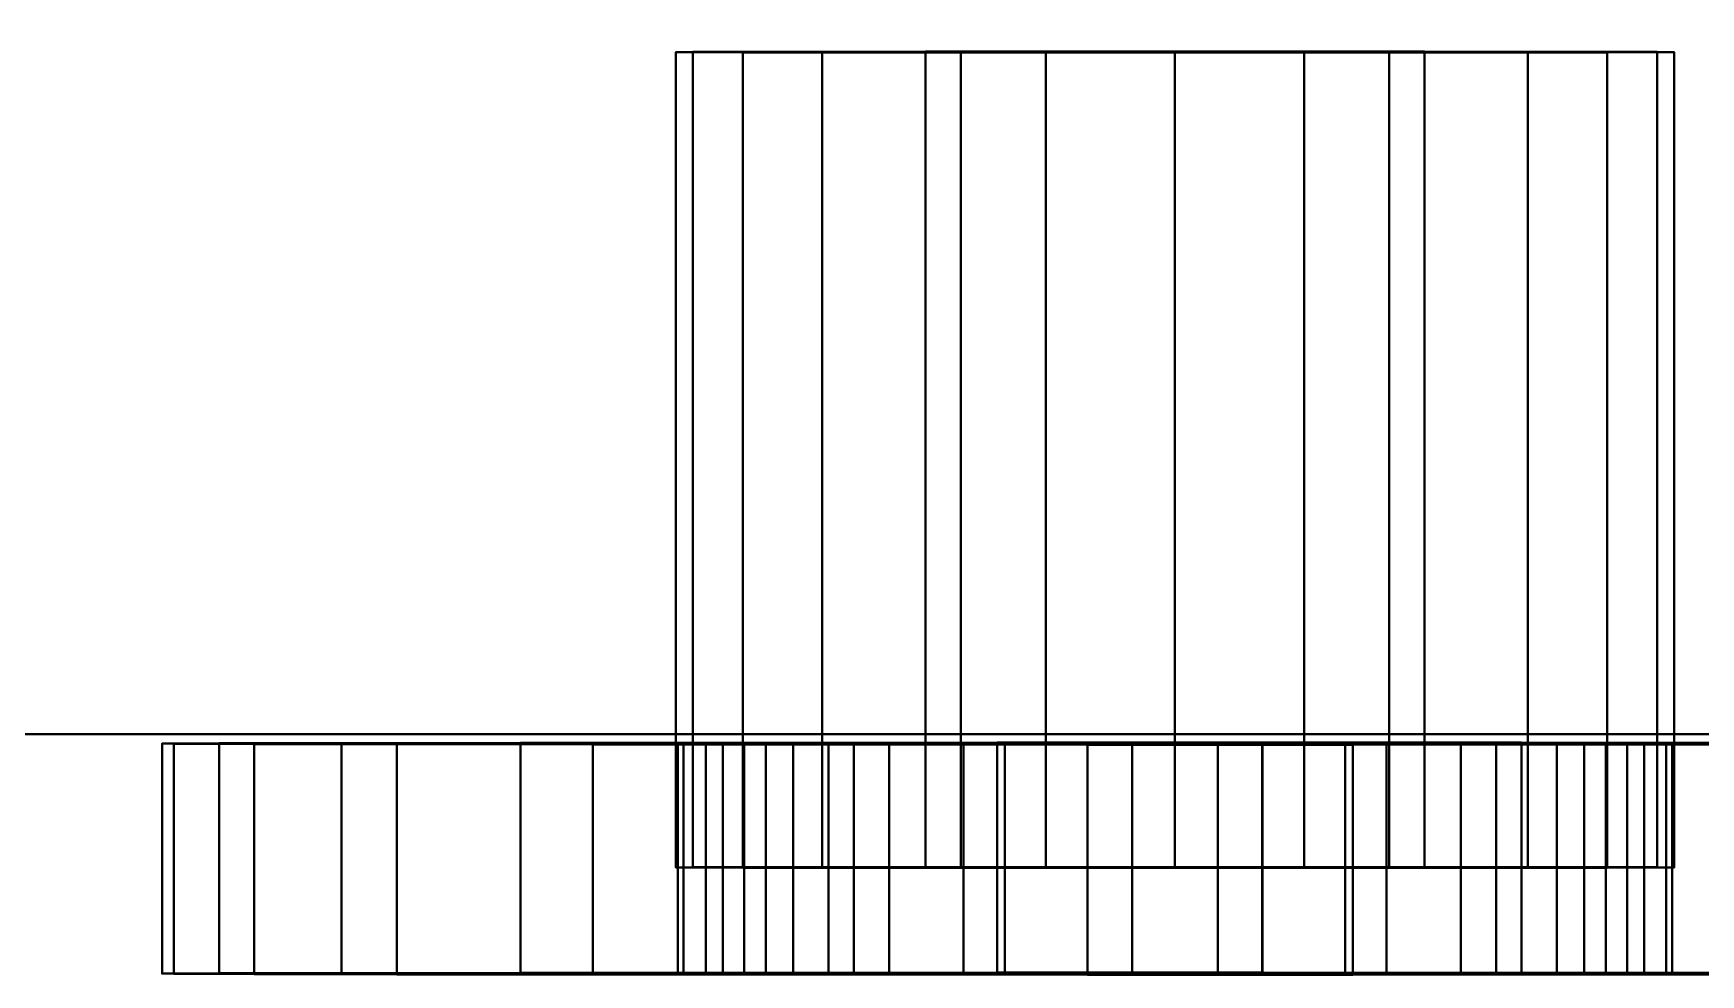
# Model space of a CAD drawing. Header units: millimetres. Extents: x -1250 to 1275, y -353 to 400.
# Drawn here: x -880.68 to -862.64, y -352.6 to -342.42 of the extents above; entities that cross this region are included whole.
import ezdxf

# ---------------------------------------------------------------- set-up
doc = ezdxf.new("R2010")
doc.units = ezdxf.units.MM
doc.layers.add('I-FURN', color=7, linetype='Continuous', lineweight=40)

# ---------------------------------------------------------------- blocks, each defined once
blk = doc.blocks.new('Modulo 3 gavetas - Modulo 3 gavetas-207541-Vista 1')
at = {"layer": 'I-FURN', "color": 33, "true_color": 0xb7a087}
mesh = blk.add_polyface(dxfattribs=at)
corners = [(-190, 151.423, 665.389), (-190, 136.423, 665.389), (182.563, 136.423, 665.389), (182.563, 143.923, 665.389), (175.063, 151.423, 665.389)]
mesh.append_faces([[corners[k] for k in face] for face in [(4, 0, 1), (2, 3, 4, 1)]], dxfattribs={"vtx2": -1, "color": 33})
mesh = blk.add_polyface(dxfattribs=at)
corners = [(-190, 151.423, 515.389), (175.063, 151.423, 515.389), (182.563, 143.923, 515.389), (182.563, 136.423, 515.389), (-190, 136.423, 515.389)]
mesh.append_faces([[corners[k] for k in face] for face in [(1, 4, 0)]], dxfattribs={"vtx0": -1, "color": 33})
mesh.append_faces([[corners[k] for k in face] for face in [(3, 4, 1, 2)]], dxfattribs={"vtx1": -1, "color": 33})
mesh = blk.add_polyface(dxfattribs=at)
corners = [(-190, 151.423, 700.389), (-190, 136.423, 700.389), (190.063, 136.423, 700.389), (190.063, 151.423, 700.389)]
mesh.append_faces([[corners[k] for k in face] for face in [(3, 0, 1, 2)]], dxfattribs={"color": 33})
mesh = blk.add_polyface(dxfattribs=at)
corners = [(-190, 151.423, 665.389), (190.063, 151.423, 665.389), (190.063, 136.423, 665.389), (-190, 136.423, 665.389)]
mesh.append_faces([[corners[k] for k in face] for face in [(2, 3, 0, 1)]], dxfattribs={"color": 33})
mesh = blk.add_polyface(dxfattribs=at)
corners = [(-190, 151.423, 365.856), (-190, 136.423, 365.856), (182.563, 136.423, 365.856), (182.563, 143.923, 365.856), (175.063, 151.423, 365.856)]
mesh.append_faces([[corners[k] for k in face] for face in [(4, 0, 1), (2, 3, 4, 1)]], dxfattribs={"vtx2": -1, "color": 33})
mesh = blk.add_polyface(dxfattribs=at)
corners = [(-190, 151.423, 35), (175.063, 151.423, 35), (182.563, 143.923, 35), (182.563, 136.423, 35), (-190, 136.423, 35)]
mesh.append_faces([[corners[k] for k in face] for face in [(1, 4, 0)]], dxfattribs={"vtx0": -1, "color": 33})
mesh.append_faces([[corners[k] for k in face] for face in [(3, 4, 1, 2)]], dxfattribs={"vtx1": -1, "color": 33})
mesh = blk.add_polyface(dxfattribs=at)
corners = [(-190, 151.423, 515.389), (-190, 136.423, 515.389), (182.563, 136.423, 515.389), (182.563, 143.923, 515.389), (175.063, 151.423, 515.389)]
mesh.append_faces([[corners[k] for k in face] for face in [(4, 0, 1), (2, 3, 4, 1)]], dxfattribs={"vtx2": -1, "color": 33})
mesh = blk.add_polyface(dxfattribs=at)
corners = [(-190, 151.423, 365.856), (175.063, 151.423, 365.856), (182.563, 143.923, 365.856), (182.563, 136.423, 365.856), (-190, 136.423, 365.856)]
mesh.append_faces([[corners[k] for k in face] for face in [(1, 4, 0)]], dxfattribs={"vtx0": -1, "color": 33})
mesh.append_faces([[corners[k] for k in face] for face in [(3, 4, 1, 2)]], dxfattribs={"vtx1": -1, "color": 33})
at = {"layer": 'I-FURN', "color": 254, "true_color": 0xced2d5}
mesh = blk.add_polyface(dxfattribs=at)
corners = [(141.677, 143.798, 689.168), (143.074, 143.798, 688.984), (144.377, 143.799, 688.444), (145.495, 143.8, 687.586), (146.353, 143.801, 686.468), (146.893, 143.802, 685.165), (147.077, 143.804, 683.768), (146.893, 143.805, 682.37), (146.353, 143.806, 681.068), (145.495, 143.808, 679.949), (144.377, 143.809, 679.091), (143.074, 143.809, 678.552), (141.677, 143.809, 678.368), (140.279, 143.809, 678.552), (138.977, 143.809, 679.091), (137.858, 143.808, 679.949), (137, 143.806, 681.068), (136.461, 143.805, 682.37), (136.277, 143.804, 683.768), (136.461, 143.802, 685.165), (137, 143.801, 686.468), (137.858, 143.8, 687.586), (138.977, 143.799, 688.444), (140.279, 143.798, 688.984), (139.359, 143.8, 686.944), (139.359, 143.807, 680.235), (141.677, 143.807, 680.235), (143.994, 143.807, 680.235), (143.994, 143.8, 686.944), (141.677, 143.8, 686.944)]
mesh.append_faces([[corners[k] for k in face] for face in [(19, 24, 18), (22, 24, 21), (27, 11, 26)]], dxfattribs={"vtx0": -1, "vtx1": -1, "color": 254})
mesh.append_faces([[corners[k] for k in face] for face in [(24, 22, 23, 29), (25, 17, 18, 24), (25, 14, 15), (28, 2, 3), (28, 5, 6, 27), (27, 6, 7)]], dxfattribs={"vtx0": -1, "vtx2": -1, "color": 254})
mesh.append_faces([[corners[k] for k in face] for face in [(24, 19, 20, 21), (29, 23, 0, 1), (28, 3, 4, 5), (27, 7, 8, 9)]], dxfattribs={"vtx0": -1, "vtx3": -1, "color": 254})
mesh.append_faces([[corners[k] for k in face] for face in [(16, 17, 25, 15), (12, 13, 26, 11), (10, 11, 27, 9)]], dxfattribs={"vtx1": -1, "vtx2": -1, "color": 254})
mesh.append_faces([[corners[k] for k in face] for face in [(25, 26, 13, 14), (28, 29, 1, 2)]], dxfattribs={"vtx1": -1, "vtx3": -1, "color": 254})
mesh = blk.add_polyface(dxfattribs=at)
corners = [(141.677, 134.986, 678.358), (140.279, 134.985, 678.542), (138.977, 134.985, 679.082), (137.858, 134.984, 679.94), (137, 134.983, 681.058), (136.461, 134.982, 682.361), (136.277, 134.98, 683.758), (136.461, 134.979, 685.156), (137, 134.977, 686.458), (137.858, 134.976, 687.577), (138.977, 134.975, 688.435), (140.279, 134.975, 688.974), (141.677, 134.975, 689.158), (141.677, 143.798, 689.168), (140.279, 143.798, 688.984), (138.977, 143.799, 688.444), (137.858, 143.8, 687.586), (137, 143.801, 686.468), (136.461, 143.802, 685.165), (136.277, 143.804, 683.768), (136.461, 143.805, 682.37), (137, 143.806, 681.068), (137.858, 143.808, 679.949), (138.977, 143.809, 679.091), (140.279, 143.809, 678.552), (141.677, 143.809, 678.368)]
mesh.append_faces([[corners[k] for k in face] for face in [(13, 14, 11, 12), (0, 1, 24, 25)]], dxfattribs={"vtx1": -1, "color": 254})
mesh.append_faces([[corners[k] for k in face] for face in [(14, 15, 10, 11), (16, 17, 8, 9), (15, 16, 9, 10), (17, 18, 7, 8), (6, 7, 18, 19), (19, 20, 5, 6), (20, 21, 4, 5), (22, 23, 2, 3), (21, 22, 3, 4), (23, 24, 1, 2)]], dxfattribs={"vtx1": -1, "vtx3": -1, "color": 254})
mesh = blk.add_polyface(dxfattribs=at)
corners = [(139.359, 134.984, 680.226), (141.677, 134.984, 680.226), (141.677, 143.807, 680.235), (139.359, 143.807, 680.235)]
mesh.append_faces([[corners[k] for k in face] for face in [(3, 0, 1, 2)]], dxfattribs={"color": 254})
mesh = blk.add_polyface(dxfattribs=at)
corners = [(139.359, 134.977, 686.935), (139.359, 134.984, 680.226), (139.359, 143.807, 680.235), (139.359, 143.8, 686.944)]
mesh.append_faces([[corners[k] for k in face] for face in [(3, 0, 1, 2)]], dxfattribs={"color": 254})
mesh = blk.add_polyface(dxfattribs=at)
corners = [(141.677, 134.977, 686.935), (139.359, 134.977, 686.935), (139.359, 143.8, 686.944), (141.677, 143.8, 686.944)]
mesh.append_faces([[corners[k] for k in face] for face in [(0, 1, 2, 3)]], dxfattribs={"color": 254})
mesh = blk.add_polyface(dxfattribs=at)
corners = [(141.677, 134.975, 689.158), (143.074, 134.975, 688.974), (144.377, 134.975, 688.435), (145.495, 134.976, 687.577), (146.353, 134.977, 686.458), (146.893, 134.979, 685.156), (147.077, 134.98, 683.758), (146.893, 134.982, 682.361), (146.353, 134.983, 681.058), (145.495, 134.984, 679.94), (144.377, 134.985, 679.082), (143.074, 134.985, 678.542), (141.677, 134.986, 678.358), (141.677, 143.809, 678.368), (143.074, 143.809, 678.552), (144.377, 143.809, 679.091), (145.495, 143.808, 679.949), (146.353, 143.806, 681.068), (146.893, 143.805, 682.37), (147.077, 143.804, 683.768), (146.893, 143.802, 685.165), (146.353, 143.801, 686.468), (145.495, 143.8, 687.586), (144.377, 143.799, 688.444), (143.074, 143.798, 688.984), (141.677, 143.798, 689.168)]
mesh.append_faces([[corners[k] for k in face] for face in [(13, 14, 11, 12), (0, 1, 24, 25)]], dxfattribs={"vtx1": -1, "color": 254})
mesh.append_faces([[corners[k] for k in face] for face in [(14, 15, 10, 11), (16, 17, 8, 9), (15, 16, 9, 10), (17, 18, 7, 8), (6, 7, 18, 19), (19, 20, 5, 6), (20, 21, 4, 5), (22, 23, 2, 3), (21, 22, 3, 4), (23, 24, 1, 2)]], dxfattribs={"vtx1": -1, "vtx3": -1, "color": 254})
mesh = blk.add_polyface(dxfattribs=at)
corners = [(141.677, 134.984, 680.226), (143.994, 134.984, 680.226), (143.994, 143.807, 680.235), (141.677, 143.807, 680.235)]
mesh.append_faces([[corners[k] for k in face] for face in [(3, 0, 1, 2)]], dxfattribs={"color": 254})
mesh = blk.add_polyface(dxfattribs=at)
corners = [(143.994, 134.977, 686.935), (141.677, 134.977, 686.935), (141.677, 143.8, 686.944), (143.994, 143.8, 686.944)]
mesh.append_faces([[corners[k] for k in face] for face in [(0, 1, 2, 3)]], dxfattribs={"color": 254})
mesh = blk.add_polyface(dxfattribs=at)
corners = [(143.994, 134.984, 680.226), (143.994, 134.977, 686.935), (143.994, 143.8, 686.944), (143.994, 143.807, 680.235)]
mesh.append_faces([[corners[k] for k in face] for face in [(0, 1, 2, 3)]], dxfattribs={"color": 254})
at = {"layer": 'I-FURN', "color": 33, "true_color": 0xb7a087}
mesh = blk.add_polyface(dxfattribs=at)
corners = [(182.563, 136.423, 665.389), (-190, 136.423, 665.389), (-190, 136.423, 515.389), (182.563, 136.423, 515.389)]
mesh.append_faces([[corners[k] for k in face] for face in [(0, 1, 2, 3)]], dxfattribs={"color": 33})
mesh = blk.add_polyface(dxfattribs=at)
corners = [(190.063, 136.423, 700.389), (-190, 136.423, 700.389), (-190, 136.423, 665.389), (190.063, 136.423, 665.389)]
mesh.append_faces([[corners[k] for k in face] for face in [(3, 0, 1, 2)]], dxfattribs={"color": 33})
mesh = blk.add_polyface(dxfattribs=at)
corners = [(182.563, 136.423, 365.856), (-190, 136.423, 365.856), (-190, 136.423, 35), (182.563, 136.423, 35)]
mesh.append_faces([[corners[k] for k in face] for face in [(3, 0, 1, 2)]], dxfattribs={"color": 33})
mesh = blk.add_polyface(dxfattribs=at)
corners = [(182.563, 136.423, 515.389), (-190, 136.423, 515.389), (-190, 136.423, 365.856), (182.563, 136.423, 365.856)]
mesh.append_faces([[corners[k] for k in face] for face in [(0, 1, 2, 3)]], dxfattribs={"color": 33})
at = {"layer": 'I-FURN', "color": 254, "true_color": 0xced2d5}
mesh = blk.add_polyface(dxfattribs=at)
corners = [(140.731, 136.309, 694.699), (143.6, 136.309, 694.57), (146.337, 136.31, 693.704), (148.757, 136.312, 692.158), (150.695, 136.314, 690.038), (152.018, 136.316, 687.49), (152.636, 136.319, 684.685), (152.507, 136.322, 681.817), (151.64, 136.325, 679.079), (150.095, 136.327, 676.659), (147.975, 136.329, 674.722), (145.426, 136.331, 673.399), (142.622, 136.331, 672.781), (139.753, 136.331, 672.909), (137.016, 136.33, 673.776), (134.596, 136.329, 675.322), (132.658, 136.327, 677.441), (131.335, 136.324, 679.99), (130.717, 136.321, 682.794), (130.846, 136.318, 685.663), (131.713, 136.315, 688.401), (133.258, 136.313, 690.821), (135.378, 136.311, 692.758), (137.927, 136.31, 694.081), (142.141, 136.326, 678.36), (143.517, 136.325, 678.663), (144.769, 136.325, 679.313), (145.809, 136.324, 680.264), (146.568, 136.323, 681.452), (146.993, 136.321, 682.796), (147.057, 136.32, 684.204), (146.753, 136.318, 685.581), (146.104, 136.317, 686.832), (145.153, 136.316, 687.872), (143.965, 136.315, 688.631), (142.621, 136.315, 689.057), (141.212, 136.315, 689.12), (139.836, 136.315, 688.816), (138.585, 136.316, 688.167), (137.544, 136.317, 687.216), (136.785, 136.318, 686.028), (136.36, 136.319, 684.684), (136.297, 136.321, 683.276), (136.6, 136.322, 681.899), (137.249, 136.323, 680.648), (138.201, 136.324, 679.607), (139.389, 136.325, 678.849), (140.732, 136.326, 678.423)]
mesh.append_faces([[corners[k] for k in face] for face in [(19, 42, 18), (39, 22, 38), (45, 16, 44), (32, 4, 31), (3, 33, 2), (11, 26, 10), (29, 7, 28)]], dxfattribs={"vtx0": -1, "vtx1": -1, "color": 254})
mesh.append_faces([[corners[k] for k in face] for face in [(43, 17, 18, 42), (44, 16, 17, 43), (35, 0, 1, 34), (2, 33, 34, 1), (5, 30, 31, 4), (30, 5, 6), (8, 27, 28, 7), (27, 8, 9)]], dxfattribs={"vtx0": -1, "vtx2": -1, "color": 254})
mesh.append_faces([[corners[k] for k in face] for face in [(35, 36, 0)]], dxfattribs={"vtx1": -1, "vtx2": -1, "color": 254})
mesh.append_faces([[corners[k] for k in face] for face in [(40, 41, 20, 21), (41, 42, 19, 20), (21, 22, 39, 40), (36, 37, 23, 0), (37, 38, 22, 23), (15, 16, 45, 46), (14, 15, 46, 47), (47, 24, 13, 14), (12, 13, 24, 25), (32, 33, 3, 4), (26, 27, 9, 10), (11, 12, 25, 26), (6, 7, 29, 30)]], dxfattribs={"vtx1": -1, "vtx3": -1, "color": 254})
mesh = blk.add_polyface(dxfattribs=at)
corners = [(142.622, 133.843, 672.778), (139.753, 133.843, 672.907), (137.016, 133.842, 673.773), (134.596, 133.84, 675.319), (132.658, 133.838, 677.439), (131.335, 133.835, 679.987), (130.717, 133.832, 682.792), (130.846, 133.829, 685.66), (131.713, 133.827, 688.398), (133.258, 133.824, 690.818), (135.378, 133.822, 692.755), (137.927, 133.821, 694.078), (140.731, 133.82, 694.697), (140.731, 136.309, 694.699), (137.927, 136.31, 694.081), (135.378, 136.311, 692.758), (133.258, 136.313, 690.821), (131.713, 136.315, 688.401), (130.846, 136.318, 685.663), (130.717, 136.321, 682.794), (131.335, 136.324, 679.99), (132.658, 136.327, 677.441), (134.596, 136.329, 675.322), (137.016, 136.33, 673.776), (139.753, 136.331, 672.909), (142.622, 136.331, 672.781)]
mesh.append_faces([[corners[k] for k in face] for face in [(13, 14, 11, 12), (0, 1, 24, 25)]], dxfattribs={"vtx1": -1, "color": 254})
mesh.append_faces([[corners[k] for k in face] for face in [(14, 15, 10, 11), (16, 17, 8, 9), (15, 16, 9, 10), (17, 18, 7, 8), (6, 7, 18, 19), (19, 20, 5, 6), (20, 21, 4, 5), (22, 23, 2, 3), (21, 22, 3, 4), (23, 24, 1, 2)]], dxfattribs={"vtx1": -1, "vtx3": -1, "color": 254})
mesh = blk.add_polyface(dxfattribs=at)
corners = [(141.212, 133.826, 689.117), (139.836, 133.826, 688.814), (138.585, 133.827, 688.164), (137.544, 133.828, 687.213), (136.785, 133.829, 686.025), (136.36, 133.83, 684.681), (136.297, 133.832, 683.273), (136.6, 133.833, 681.896), (137.249, 133.835, 680.645), (138.201, 133.836, 679.605), (139.389, 133.836, 678.846), (140.732, 133.837, 678.42), (142.141, 133.837, 678.357), (142.141, 136.326, 678.36), (140.732, 136.326, 678.423), (139.389, 136.325, 678.849), (138.201, 136.324, 679.607), (137.249, 136.323, 680.648), (136.6, 136.322, 681.899), (136.297, 136.321, 683.276), (136.36, 136.319, 684.684), (136.785, 136.318, 686.028), (137.544, 136.317, 687.216), (138.585, 136.316, 688.167), (139.836, 136.315, 688.816), (141.212, 136.315, 689.12)]
mesh.append_faces([[corners[k] for k in face] for face in [(14, 11, 12, 13), (1, 24, 25, 0)]], dxfattribs={"vtx0": -1, "color": 254})
mesh.append_faces([[corners[k] for k in face] for face in [(15, 10, 11, 14), (17, 8, 9, 16), (16, 9, 10, 15), (18, 7, 8, 17), (7, 18, 19, 6), (20, 5, 6, 19), (21, 4, 5, 20), (23, 2, 3, 22), (22, 3, 4, 21), (24, 1, 2, 23)]], dxfattribs={"vtx0": -1, "vtx2": -1, "color": 254})
mesh = blk.add_polyface(dxfattribs=at)
corners = [(140.731, 133.82, 694.697), (143.6, 133.82, 694.568), (146.337, 133.821, 693.701), (148.757, 133.823, 692.155), (150.695, 133.825, 690.036), (152.018, 133.828, 687.487), (152.636, 133.83, 684.683), (152.507, 133.833, 681.814), (151.64, 133.836, 679.077), (150.095, 133.839, 676.657), (147.975, 133.841, 674.719), (145.426, 133.842, 673.396), (142.622, 133.843, 672.778), (142.622, 136.331, 672.781), (145.426, 136.331, 673.399), (147.975, 136.329, 674.722), (150.095, 136.327, 676.659), (151.64, 136.325, 679.079), (152.507, 136.322, 681.817), (152.636, 136.319, 684.685), (152.018, 136.316, 687.49), (150.695, 136.314, 690.038), (148.757, 136.312, 692.158), (146.337, 136.31, 693.704), (143.6, 136.309, 694.57), (140.731, 136.309, 694.699)]
mesh.append_faces([[corners[k] for k in face] for face in [(13, 14, 11, 12), (0, 1, 24, 25)]], dxfattribs={"vtx1": -1, "color": 254})
mesh.append_faces([[corners[k] for k in face] for face in [(14, 15, 10, 11), (16, 17, 8, 9), (15, 16, 9, 10), (17, 18, 7, 8), (6, 7, 18, 19), (19, 20, 5, 6), (20, 21, 4, 5), (22, 23, 2, 3), (21, 22, 3, 4), (23, 24, 1, 2)]], dxfattribs={"vtx1": -1, "vtx3": -1, "color": 254})
mesh = blk.add_polyface(dxfattribs=at)
corners = [(142.141, 133.837, 678.357), (143.517, 133.837, 678.661), (144.769, 133.836, 679.31), (145.809, 133.835, 680.261), (146.568, 133.834, 681.449), (146.993, 133.832, 682.793), (147.057, 133.831, 684.202), (146.753, 133.83, 685.578), (146.104, 133.828, 686.829), (145.153, 133.827, 687.87), (143.965, 133.826, 688.629), (142.621, 133.826, 689.054), (141.212, 133.826, 689.117), (141.212, 136.315, 689.12), (142.621, 136.315, 689.057), (143.965, 136.315, 688.631), (145.153, 136.316, 687.872), (146.104, 136.317, 686.832), (146.753, 136.318, 685.581), (147.057, 136.32, 684.204), (146.993, 136.321, 682.796), (146.568, 136.323, 681.452), (145.809, 136.324, 680.264), (144.769, 136.325, 679.313), (143.517, 136.325, 678.663), (142.141, 136.326, 678.36)]
mesh.append_faces([[corners[k] for k in face] for face in [(14, 11, 12, 13), (1, 24, 25, 0)]], dxfattribs={"vtx0": -1, "color": 254})
mesh.append_faces([[corners[k] for k in face] for face in [(15, 10, 11, 14), (17, 8, 9, 16), (16, 9, 10, 15), (18, 7, 8, 17), (7, 18, 19, 6), (20, 5, 6, 19), (21, 4, 5, 20), (23, 2, 3, 22), (22, 3, 4, 21), (24, 1, 2, 23)]], dxfattribs={"vtx0": -1, "vtx2": -1, "color": 254})
mesh = blk.add_polyface(dxfattribs=at)
corners = [(141.677, 134.975, 689.158), (140.279, 134.975, 688.974), (138.977, 134.975, 688.435), (137.858, 134.976, 687.577), (137, 134.977, 686.458), (136.461, 134.979, 685.156), (136.277, 134.98, 683.758), (136.461, 134.982, 682.361), (137, 134.983, 681.058), (137.858, 134.984, 679.94), (138.977, 134.985, 679.082), (140.279, 134.985, 678.542), (141.677, 134.986, 678.358), (143.074, 134.985, 678.542), (144.377, 134.985, 679.082), (145.495, 134.984, 679.94), (146.353, 134.983, 681.058), (146.893, 134.982, 682.361), (147.077, 134.98, 683.758), (146.893, 134.979, 685.156), (146.353, 134.977, 686.458), (145.495, 134.976, 687.577), (144.377, 134.975, 688.435), (143.074, 134.975, 688.974), (139.359, 134.977, 686.935), (141.677, 134.977, 686.935), (143.994, 134.977, 686.935), (143.994, 134.984, 680.226), (141.677, 134.984, 680.226), (139.359, 134.984, 680.226)]
mesh.append_faces([[corners[k] for k in face] for face in [(19, 26, 18), (22, 26, 21), (29, 11, 28)]], dxfattribs={"vtx0": -1, "vtx1": -1, "color": 254})
mesh.append_faces([[corners[k] for k in face] for face in [(26, 22, 23, 25), (27, 17, 18, 26), (27, 14, 15), (24, 2, 3), (24, 5, 6, 29), (29, 6, 7)]], dxfattribs={"vtx0": -1, "vtx2": -1, "color": 254})
mesh.append_faces([[corners[k] for k in face] for face in [(26, 19, 20, 21), (25, 23, 0, 1), (24, 3, 4, 5), (29, 7, 8, 9)]], dxfattribs={"vtx0": -1, "vtx3": -1, "color": 254})
mesh.append_faces([[corners[k] for k in face] for face in [(16, 17, 27, 15), (12, 13, 28, 11), (10, 11, 29, 9)]], dxfattribs={"vtx1": -1, "vtx2": -1, "color": 254})
mesh.append_faces([[corners[k] for k in face] for face in [(27, 28, 13, 14), (24, 25, 1, 2)]], dxfattribs={"vtx1": -1, "vtx3": -1, "color": 254})
mesh = blk.add_polyface(dxfattribs=at)
corners = [(140.731, 133.82, 694.697), (137.927, 133.821, 694.078), (135.378, 133.822, 692.755), (133.258, 133.824, 690.818), (131.713, 133.827, 688.398), (130.846, 133.829, 685.66), (130.717, 133.832, 682.792), (131.335, 133.835, 679.987), (132.658, 133.838, 677.439), (134.596, 133.84, 675.319), (137.016, 133.842, 673.773), (139.753, 133.843, 672.907), (142.622, 133.843, 672.778), (145.426, 133.842, 673.396), (147.975, 133.841, 674.719), (150.095, 133.839, 676.657), (151.64, 133.836, 679.077), (152.507, 133.833, 681.814), (152.636, 133.83, 684.683), (152.018, 133.828, 687.487), (150.695, 133.825, 690.036), (148.757, 133.823, 692.155), (146.337, 133.821, 693.701), (143.6, 133.82, 694.568), (142.141, 133.837, 678.357), (140.732, 133.837, 678.42), (139.389, 133.836, 678.846), (138.201, 133.836, 679.605), (137.249, 133.835, 680.645), (136.6, 133.833, 681.896), (136.297, 133.832, 683.273), (136.36, 133.83, 684.681), (136.785, 133.829, 686.025), (137.544, 133.828, 687.213), (138.585, 133.827, 688.164), (139.836, 133.826, 688.814), (141.212, 133.826, 689.117), (142.621, 133.826, 689.054), (143.965, 133.826, 688.629), (145.153, 133.827, 687.87), (146.104, 133.828, 686.829), (146.753, 133.83, 685.578), (147.057, 133.831, 684.202), (146.993, 133.832, 682.793), (146.568, 133.834, 681.449), (145.809, 133.835, 680.261), (144.769, 133.836, 679.31), (143.517, 133.837, 678.661)]
mesh.append_faces([[corners[k] for k in face] for face in [(19, 42, 18), (39, 22, 38), (45, 16, 44), (32, 4, 31), (3, 33, 2), (11, 26, 10), (29, 7, 28)]], dxfattribs={"vtx0": -1, "vtx1": -1, "color": 254})
mesh.append_faces([[corners[k] for k in face] for face in [(43, 17, 18, 42), (44, 16, 17, 43), (35, 0, 1, 34), (2, 33, 34, 1), (5, 30, 31, 4), (30, 5, 6), (8, 27, 28, 7), (27, 8, 9)]], dxfattribs={"vtx0": -1, "vtx2": -1, "color": 254})
mesh.append_faces([[corners[k] for k in face] for face in [(35, 36, 0)]], dxfattribs={"vtx1": -1, "vtx2": -1, "color": 254})
mesh.append_faces([[corners[k] for k in face] for face in [(40, 41, 20, 21), (41, 42, 19, 20), (21, 22, 39, 40), (36, 37, 23, 0), (37, 38, 22, 23), (15, 16, 45, 46), (14, 15, 46, 47), (47, 24, 13, 14), (12, 13, 24, 25), (32, 33, 3, 4), (26, 27, 9, 10), (11, 12, 25, 26), (6, 7, 29, 30)]], dxfattribs={"vtx1": -1, "vtx3": -1, "color": 254})

msp = doc.modelspace()

# ---------------------------------------------------------------- block references
at = {"layer": 'I-FURN', "color": 7, "true_color": 0xf5f5f3}
msp.add_blockref('Modulo 3 gavetas - Modulo 3 gavetas-207541-Vista 1', (-1010, -486.423), dxfattribs=at)

# ---------------------------------------------------------------- meshes
at = {"layer": 'I-FURN', "color": 7, "true_color": 0xf7f7f7}
mesh = msp.add_polyface(dxfattribs=at)
corners = [(-1225, -350, 725), (1225, -350, 725), (1225, 350, 725), (-1225, 350, 725), (136.273, 208.163, 725), (136.273, 89.969, 725), (-133.244, 89.969, 725), (-133.244, 208.163, 725)]
mesh.append_faces([[corners[k] for k in face] for face in [(7, 3, 6)]], dxfattribs={"vtx0": -1, "vtx1": -1, "color": 7})
mesh.append_faces([[corners[k] for k in face] for face in [(5, 1, 2, 4), (1, 5, 6)]], dxfattribs={"vtx0": -1, "vtx2": -1, "color": 7})
mesh.append_faces([[corners[k] for k in face] for face in [(6, 3, 0, 1)]], dxfattribs={"vtx0": -1, "vtx3": -1, "color": 7})
mesh.append_faces([[corners[k] for k in face] for face in [(2, 3, 7, 4)]], dxfattribs={"vtx1": -1, "vtx3": -1, "color": 7})
mesh = msp.add_polyface(dxfattribs=at)
corners = [(-1225, -350, 700), (-1225, 350, 700), (1225, 350, 700), (1225, -350, 700), (136.273, 208.163, 700), (-133.244, 208.163, 700), (-133.244, 89.969, 700), (136.273, 89.969, 700)]
mesh.append_faces([[corners[k] for k in face] for face in [(7, 3, 6)]], dxfattribs={"vtx0": -1, "vtx1": -1, "color": 7})
mesh.append_faces([[corners[k] for k in face] for face in [(2, 4, 5, 1), (1, 5, 6)]], dxfattribs={"vtx0": -1, "vtx2": -1, "color": 7})
mesh.append_faces([[corners[k] for k in face] for face in [(0, 1, 6, 3)]], dxfattribs={"vtx1": -1, "vtx2": -1, "color": 7})
mesh.append_faces([[corners[k] for k in face] for face in [(2, 3, 7, 4)]], dxfattribs={"vtx1": -1, "vtx3": -1, "color": 7})
mesh = msp.add_polyface(dxfattribs=at)
corners = [(1225, -350, 725), (-1225, -350, 725), (-1225, -350, 700), (1225, -350, 700)]
mesh.append_faces([[corners[k] for k in face] for face in [(3, 0, 1, 2)]], dxfattribs={"color": 7})

doc.saveas('drawing.dxf')
